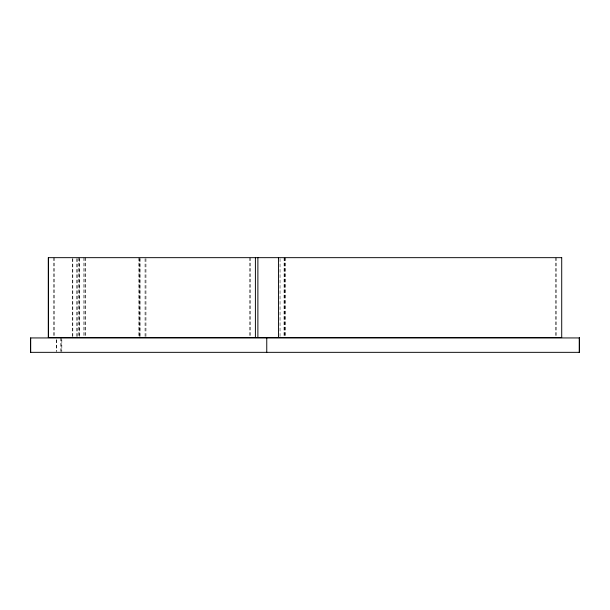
<?xml version="1.0" encoding="UTF-8"?>
<svg xmlns="http://www.w3.org/2000/svg" width="610" height="610" viewBox="0 0 610 610"><rect width="100%" height="100%" fill="white"/><g stroke="black" fill="none" stroke-linecap="round" stroke-linejoin="round"><path stroke-width="0.46" stroke-dasharray="3.05 2.29" d="M556.106 257.664L556.106 336.644M555.855 257.664L555.847 336.644M285.671 257.664L285.671 336.644M284.9 257.664L284.9 336.644M284.245 257.664L284.245 336.644M284.1 257.664L284.016 336.644M280.043 258.617L280.043 336.644M250.481 257.664L250.481 336.644M249.787 257.664L249.787 336.644M145.958 258.617L145.958 336.644M145.058 258.617L145.058 336.644M140.048 258.617L140.048 336.644M139.865 257.664L139.865 336.644M139.179 258.617L139.179 336.644M138.882 257.664L138.882 336.644M85.225 257.664L85.225 336.644M85.004 257.664L85.004 336.644M83.883 257.664L83.883 336.644M79.658 258.617L79.658 336.644M79.391 257.664L79.391 336.644M78.263 257.664L78.263 336.644M77.272 258.617L77.272 336.644M76.281 258.617L76.281 336.644M72.826 258.617L72.826 336.644M72.765 258.617L72.765 336.644M61.846 339.739L61.846 351.436M61.618 337.94L61.618 351.436M60.504 337.94L60.504 351.436M56.456 339.739L56.456 351.436M56.318 339.739L56.318 351.436M54.099 257.664L54.099 336.644M53.894 257.664L53.894 336.644"/><path stroke-width="0.91" d="M579.241 337.94L579.233 352.336M278.442 257.664L278.442 337.589M266.761 337.94L266.761 352.336M257.885 257.664L257.885 337.589M255.399 257.664L255.399 337.589M48.465 257.664L48.465 337.589M30.698 337.94L30.698 352.336M561.718 257.664L48.281 257.664L48.281 337.589L561.718 337.589L561.718 257.664M579.477 337.94L30.508 337.94L30.5 352.336L579.477 352.336L579.5 337.94"/></g></svg>
